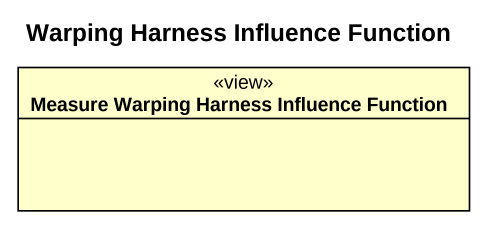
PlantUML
@startuml
title Warping Harness Influence Function
hide circle
hide empty members
class "Measure Warping Harness Influence Function" as Measure_Warping_Harness <<view>>
@enduml
